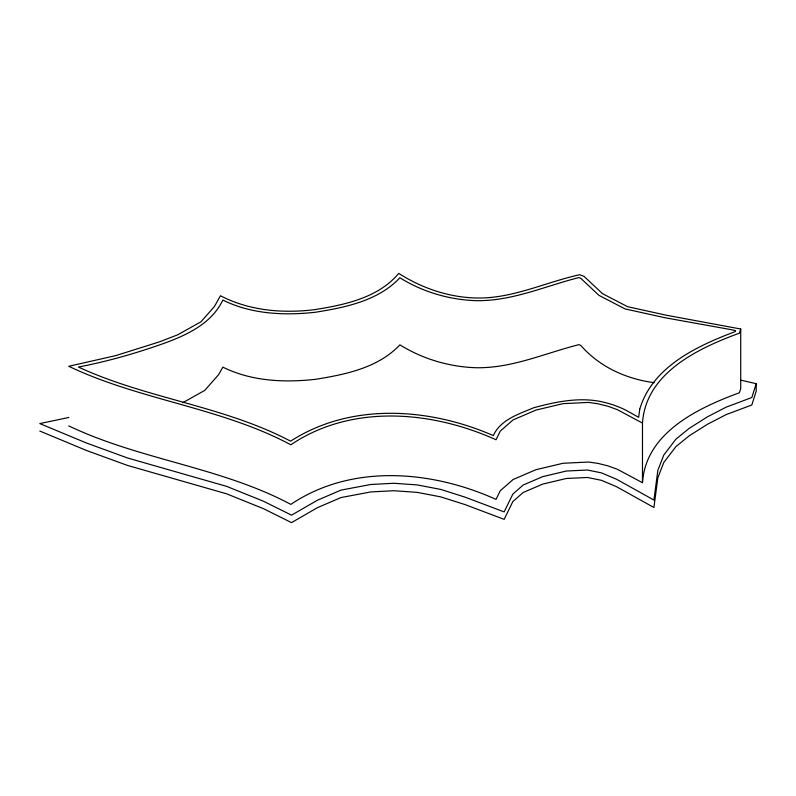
<?xml version="1.0" encoding="UTF-8"?>
<svg xmlns="http://www.w3.org/2000/svg" width="796" height="796" viewBox="0 0 796 796"><rect width="100%" height="100%" fill="white"/><g stroke="black" fill="none" stroke-linecap="round" stroke-linejoin="round"><path stroke-width="1.19" d="M642.481 423.094C645.725 373.016 698.082 348.3 739.414 333.156L740.718 329.007L666.312 315.216L627.566 306.679L602.522 293.664L584.115 276.421L579.687 274.72C544.772 282.381 511.5 299.246 474.864 297.963C447.76 297.017 421.472 287.943 398.716 273.376C378.2 297.953 344.559 304.898 314.44 309.674C282.54 313.544 249.347 310.748 220.472 295.764L214.413 306.52L201.02 321.753L177.697 334.808L159.668 341.792L115.738 355.623L68.754 366.279C140.036 400.269 220.97 407.502 290.829 444.775C351.673 403.771 431.76 410.756 496.037 439.78L500.256 431.143L513.062 419.92L535.887 410.099L563.07 403.642L588.582 402.418L598.025 403.791L607.875 406.239L617.238 409.602L642.481 423.094L642.481 482.714L617.238 469.212L607.875 465.859L598.025 463.401L588.582 462.038L563.07 463.262L535.887 469.72L513.062 479.54L500.256 490.764L496.037 499.4C431.76 470.376 351.673 463.391 290.829 504.395C220.97 467.123 140.036 459.889 68.754 425.9M642.481 482.714C645.725 432.636 698.082 407.92 739.414 392.766L740.718 388.627L740.718 329.007M740.807 380.15L756.2 383.672L751.832 397.522L726.151 407.154L707.405 416.835L689.167 428.397L675.933 439.153L663.814 454.994L657.864 470.297L653.904 500.057L616.582 479.272L601.517 472.884L587.448 470.018L566.314 471.033L542.683 476.655L523.171 485.043L512.853 494.087L504.147 511.898L464.973 497.122L440.725 489.421L417.194 484.913L393.851 483.272L370.807 484.485L340.986 490.107L317.325 500.276L291.525 515.171L263.536 501.251L226.591 486.356L127.559 457.989L86.396 442.984L39.8 423.591L68.834 417.462M182.682 402.756L204.741 390.408L218.651 374.598L222.85 367.135C251.446 381.294 284.152 382.767 315.375 379.334C345.305 374.548 378.319 367.881 399.881 344.837C422.318 358.777 448.307 366.588 474.685 367.692C511.032 368.777 544.444 353.364 578.891 344.648L580.752 345.365C599.398 366.876 626.283 378.995 654.173 382.677M39.8 431.044L86.396 450.436L127.559 465.441L226.591 493.809L263.536 508.704L291.525 522.624L317.325 507.729L340.986 497.56L370.807 491.928L393.851 490.724L417.194 492.366L440.725 496.873L464.973 504.574L504.147 519.35L512.853 501.54L523.171 492.495L542.683 484.107L566.314 478.486L587.448 477.471L601.517 480.336L616.582 486.724L653.904 507.51L657.864 477.749L663.814 462.446L675.933 446.606L689.167 435.85L707.405 424.288L726.151 414.607L751.832 404.975L756.2 391.125L756.2 383.672M639.765 409.114L638.671 417.313L628.85 411.85A78.018 45.044 0 0 0 599.487 401.284C577.418 397.264 554.931 401.99 533.618 407.791C518.823 414.099 500.405 419.681 493.331 435.611C429.631 407.741 350.956 402.109 290.6 441.183C223.795 405.92 146.723 398.706 78.406 367.046C106.853 361.553 134.773 353.663 162.095 344.031C185.886 335.544 211.398 324.101 222.85 300.062C251.446 314.221 284.152 315.694 315.375 312.261C345.305 307.475 378.319 300.808 399.881 277.774C422.318 291.714 448.307 299.515 474.685 300.619C511.032 301.714 544.444 286.291 578.891 277.575L580.752 278.292L598.99 295.366L625.009 308.898L664.889 317.723L731.036 329.634L735.564 330.668L735.275 331.564C696.968 346.021 652.451 366.667 639.765 409.114"/></g></svg>
